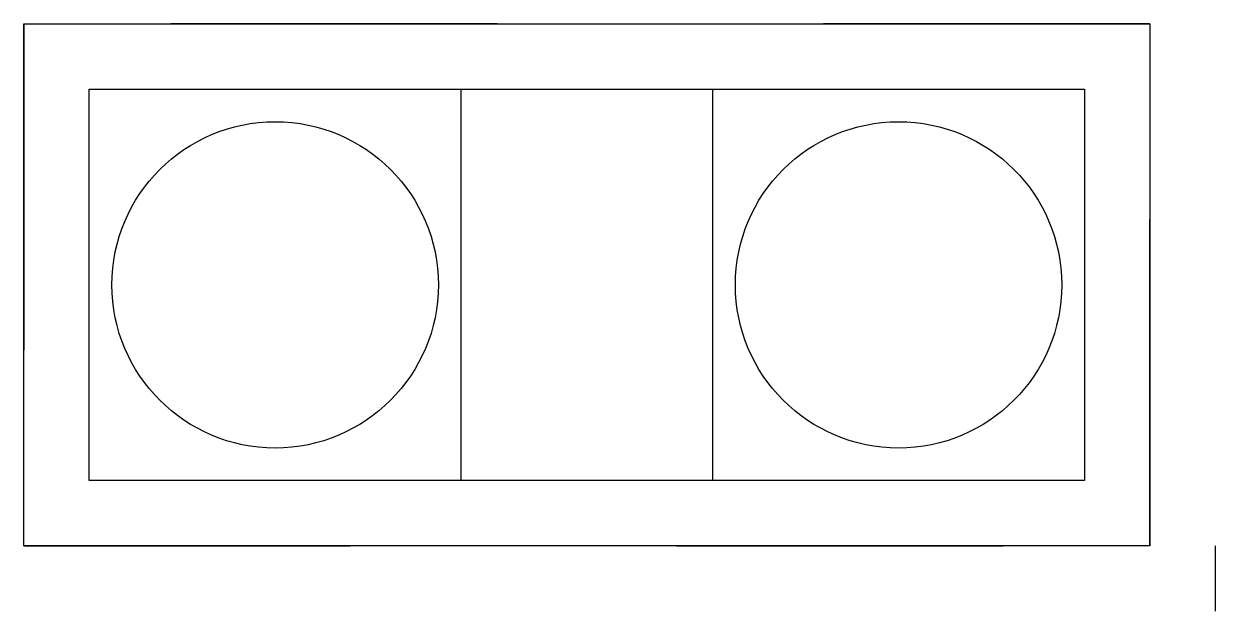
# Model space of a CAD drawing. Extents: x -0.77 to 2.88, y -1 to 0.8.
import ezdxf

# ---------------------------------------------------------------- set-up
doc = ezdxf.new("R2010")
doc.units = 0
doc.linetypes.add('虚线', pattern=[2, 1, -1])
for name, color, linetype in [('粗实线层', 7, 'CONTINUOUS'), ('细实线层', 7, 'CONTINUOUS'), ('虚线层', 6, '虚线')]:
    doc.layers.add(name, color=color, linetype=linetype)

msp = doc.modelspace()

# ---------------------------------------------------------------- linework, layer by layer
at = {"layer": '粗实线层'}
for p, q in [((-0.77, 0.8), (2.68, 0.8)), ((-0.77, -0.8), (-0.77, 0.8)), ((2.68, 0.8), (2.68, -0.8)), ((2.68, -0.8), (-0.77, -0.8)), ((2.88, -0.8), (2.88, -1))]:
    msp.add_line(p, q, dxfattribs=at)
at = {"layer": '细实线层'}
for p, q in [((-0.57, -0.6), (-0.57, 0.6)), ((-0.57, 0.6), (2.48, 0.6)), ((0.57, -0.6), (0.57, 0.6)), ((1.34, 0.6), (1.34, -0.6)), ((2.48, 0.6), (2.48, -0.6)), ((2.48, -0.6), (-0.57, -0.6))]:
    msp.add_line(p, q, dxfattribs=at)
for centre in [(0, 0), (1.91, 0)]:
    msp.add_circle(centre, 0.5, dxfattribs=at)
at = {"layer": '虚线层'}
msp.add_lwpolyline([(-0.77, 0.8), (-0.77, -0.8), (2.68, -0.8), (2.68, 0.8)], close=True, dxfattribs=at)

doc.saveas('drawing.dxf')
